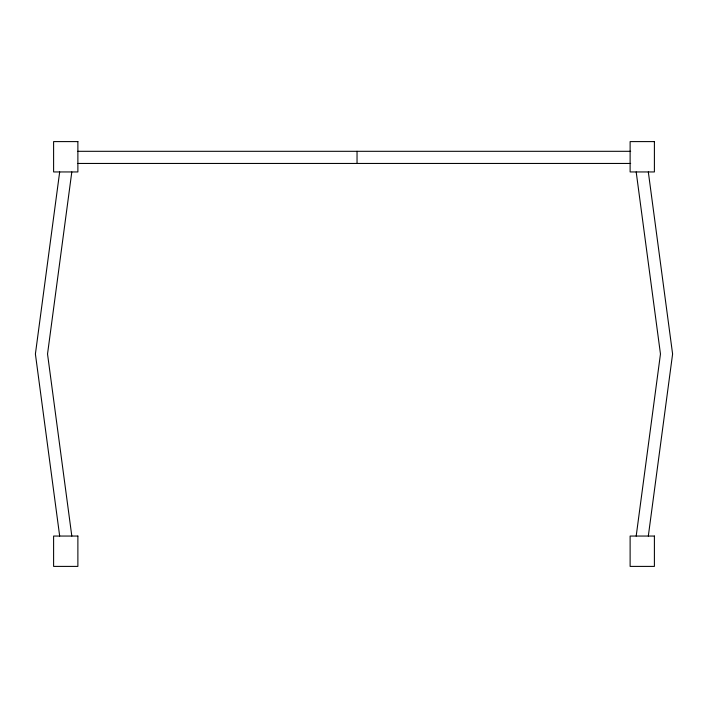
<?xml version="1.0" encoding="UTF-8"?>
<svg xmlns="http://www.w3.org/2000/svg" width="708" height="708" viewBox="0 0 708 708"><rect width="100%" height="100%" fill="white"/><g stroke="black" fill="none" stroke-linecap="round" stroke-linejoin="round"><path stroke-width="1.06" d="M59.676 171.947L35.4 354L59.676 536.053M71.809 171.947L47.533 354L71.809 536.053M636.191 536.053L660.467 354L636.191 171.947M648.324 536.053L672.6 354L648.324 171.947M77.88 151.308L630.669 151.308M77.88 163.451L630.669 163.451M357.036 151.308L357.036 163.451M77.88 141.6L53.604 141.6L53.604 171.947L77.88 171.947L77.88 141.6M654.396 141.6L630.12 141.6L630.12 171.947L654.396 171.947L654.396 141.6M77.88 536.053L53.604 536.053L53.604 566.4L77.88 566.4L77.88 536.053M654.396 536.053L630.12 536.053L630.12 566.4L654.396 566.4L654.396 536.053"/></g></svg>
